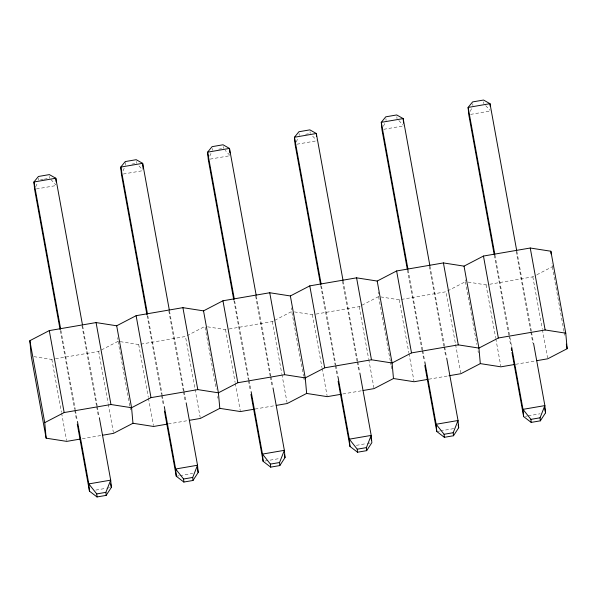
<?xml version="1.0" encoding="UTF-8"?>
<svg xmlns="http://www.w3.org/2000/svg" width="597" height="597" viewBox="0 0 597 597"><rect width="100%" height="100%" fill="white"/><g stroke="black" fill="none" stroke-linecap="round" stroke-linejoin="round"><path stroke-width="0.45" stroke-dasharray="2.98 2.24" d="M35.723 186.764L37.611 182.607M122.937 171.018L124.445 167.697M209.771 156.108L211.278 152.78M296.231 142.026L298.119 137.87M383.446 126.288L384.953 122.96M470.279 111.378L471.787 108.05M55.528 358.804L98.654 351.402L118.079 341.32L138.698 344.529L185.488 336.492L194.92 388.393M187.107 335.648L204.913 326.402L216.33 389.229M229.203 328.984L272.322 321.582L273.941 320.738M274.754 320.32L291.746 311.492L291.426 307.836M316.037 314.074L359.163 306.671L378.588 296.582L399.199 299.791L445.996 291.761L455.429 343.656M447.616 290.918L465.421 281.672L465.257 279.844M489.712 284.254L532.83 276.844L536.069 275.165M536.882 274.747L552.255 266.762L551.934 263.105M40.566 179.801L43.297 179.331M44.208 179.175L47.857 178.548M131.959 164.108L134.691 163.638M218.793 149.19L221.532 148.72M305.627 134.28L308.365 133.81M36.417 188.943L55.558 185.652M123.251 174.033L142.399 170.742M210.092 159.123L230.143 155.675L225.203 150.392M296.925 144.205L316.067 140.922M383.759 129.295L402.908 126.012M470.6 114.385L490.652 110.945M33.932 356.648L51.857 359.439L54.611 358.961M207.599 326.828L225.532 329.619L228.285 329.141M294.44 311.91L312.365 314.701L315.119 314.231M468.108 282.09L486.04 284.881L488.794 284.411M82.349 438.705L101.617 435.4M168.264 423.952L188.451 420.489M255.106 409.042L274.374 405.736M342.857 393.975L362.125 390.662M428.773 379.222L448.041 375.909M515.614 364.304L535.793 360.842M95.841 490.07L105.87 488.353M106.781 488.197L109.52 487.727M177.205 476.1L179.033 475.787M179.943 475.63L192.704 473.443M264.956 461.033L279.545 458.526M356.349 445.34L366.379 443.616M367.289 443.459L370.028 442.989M437.713 431.37L439.541 431.056M440.452 430.9L454.123 428.549M525.464 416.303L527.285 415.99M528.196 415.833L540.054 413.796M485.712 105.662L490.033 110.281M398.878 120.572L403.199 125.191M312.656 136.138L316.365 140.101M138.989 165.966L142.69 169.929M50.917 179.555L55.857 184.839M552.255 266.762L564.008 331.41M564.172 332.32L564.837 335.962M532.83 276.844L542.263 328.746M542.427 329.656L547.561 357.887M516.853 251.419L531.36 331.26M531.531 332.178L533.36 342.275M516.166 251.344L530.681 331.186M530.845 332.104L532.845 343.111M494.973 255.18L511.48 346.029M494.286 255.106L508.801 334.939M508.965 335.857L510.801 345.954M486.04 284.881L495.637 337.693M495.801 338.603L500.764 365.916M465.421 281.672L476.839 344.499M477.996 350.872L478.331 352.693M455.593 344.566L460.72 372.797M430.019 266.337L444.526 346.17M444.69 347.088L446.526 357.185M429.333 266.255L443.84 346.096M444.011 347.014L445.84 357.103M408.139 270.09L422.646 349.932M422.81 350.849L424.646 360.939M407.452 270.016L421.96 349.849M422.131 350.767L423.96 360.864M399.199 299.791L408.803 352.603M408.967 353.514L413.93 380.826M378.588 296.582L390.334 361.23M390.498 362.14L390.998 364.871M391.162 365.782L391.826 369.424M359.163 306.671L368.588 358.566M368.759 359.476L373.886 387.707M343.178 281.247L357.693 361.081M357.857 361.998L359.692 372.095M342.499 281.165L357.006 361.006M357.17 361.924L359.006 372.021M321.47 285.918L335.812 364.842M335.977 365.76L337.812 375.849M320.783 285.844L335.126 364.76M335.29 365.677L337.29 376.692M312.365 314.701L321.962 367.513M322.126 368.424L327.096 395.744M291.918 312.403L303.5 376.14M303.664 377.05L304.492 381.602M272.322 321.582L281.754 373.483M281.918 374.394L287.053 402.617M256.344 296.157L270.851 375.991M271.023 376.908L272.851 387.005M255.658 296.082L270.172 375.916M270.337 376.834L272.172 386.931M234.628 300.828L248.971 379.752M249.143 380.67L250.971 390.766M233.949 300.754L248.292 379.677M248.456 380.595L250.292 390.684M225.532 329.619L235.128 382.423M235.293 383.334L240.255 410.654M217.651 396.512L217.987 398.333M195.085 389.304L200.211 417.527M169.511 311.067L184.018 390.908M184.182 391.819L186.018 401.915M168.824 310.992L183.331 390.826M183.503 391.744L185.331 401.841M147.795 315.738L162.138 394.662M162.302 395.58L164.138 405.676M147.108 315.664L161.451 394.587M161.623 395.505L163.451 405.594M138.698 344.529L148.295 397.333M148.459 398.244L153.422 425.564M118.079 341.32L129.825 405.96M129.989 406.878L130.653 410.52M98.654 351.402L108.079 403.303M108.251 404.214L113.378 432.437M82.67 325.977L97.184 405.818M97.348 406.736L99.184 416.825M81.99 325.902L96.498 405.736M96.662 406.654L98.498 416.751M60.961 330.656L75.304 409.572M75.468 410.49L77.304 420.587M60.275 330.574L74.618 409.497M74.782 410.415L76.617 420.512M51.857 359.439L61.454 412.251M61.618 413.161L66.588 440.474M483.697 101.863L483.861 103.677M472.757 103.736L472.921 105.557M396.863 116.773L397.02 118.587M385.923 118.654L386.08 120.467M378.177 292.015L378.341 293.843M310.022 131.683L310.186 133.497M299.082 133.564L299.246 135.377M223.188 146.593L223.353 148.414M212.248 148.474L212.413 150.287M136.355 161.503L136.519 163.324M125.333 162.474L125.579 165.197M117.751 337.663L117.915 339.492M49.514 176.413L49.678 178.234M38.574 178.294L38.738 180.115"/><path stroke-width="0.9" d="M77.289 424.176L89.46 491.167L97.02 496.958L106.154 495.383L105.885 492.353L110.691 480.145L99.348 417.743M164.459 411.102L176.294 476.257L183.854 482.048L192.988 480.473L192.719 477.443L197.525 465.235L186.182 402.833M250.956 394.356L263.135 461.347L270.687 467.13L279.829 465.563L279.553 462.533L284.359 450.325L273.023 387.923M338.126 381.282L349.969 446.437L357.528 452.22L366.662 450.653L366.394 447.616L371.2 435.414L359.857 373.013M424.795 365.454L436.803 431.527L444.362 437.31L453.496 435.743L453.227 432.706L458.033 420.504L446.69 358.103M511.965 352.379L523.644 416.616L531.196 422.4L540.337 420.833L540.061 417.796L544.867 405.594L533.531 343.193M106.154 495.383L111.34 487.413L110.691 480.145L88.811 483.906L89.46 491.167M192.988 480.473L198.174 472.503L197.525 465.235L175.645 468.996L176.294 476.257M279.829 465.563L285.015 457.593L284.359 450.325L262.479 454.086L263.135 461.347M366.662 450.653L371.849 442.675L371.2 435.414L349.32 439.168L349.969 446.437M453.496 435.743L458.683 427.765L458.033 420.504L436.153 424.258L436.803 431.527M540.337 420.833L545.524 412.855L544.867 405.594L522.987 409.348L523.644 416.616M80.513 439.019L66.752 441.384L46.133 438.176L31.238 356.23L29.85 340.693L49.275 330.604L96.072 322.574L116.684 325.783L136.116 315.694L182.906 307.656L203.525 310.865L222.95 300.784L269.74 292.746L290.358 295.955L309.783 285.873L356.581 277.836L377.192 281.045L396.624 270.963L443.414 262.926L464.033 266.135L483.458 256.053L530.248 248.016L550.867 251.225L565.762 333.171L567.15 348.708L547.725 358.797L536.71 360.685M46.133 438.176L44.745 422.639L64.17 412.549L110.96 404.52L131.579 407.729L151.004 397.639L197.801 389.61L218.412 392.819L237.837 382.729L284.635 374.692L305.254 377.908L324.678 367.819L371.468 359.782L392.087 362.991L411.512 352.909L458.302 344.872L478.921 348.081L498.346 337.999L545.143 329.962L565.762 333.171M167.347 424.109L153.586 426.474L132.967 423.266L113.542 433.347L102.535 435.243M254.188 409.199L240.419 411.564L219.808 408.355L200.376 418.437L189.368 420.325M341.021 394.289L327.26 396.654L306.642 393.438L287.217 403.527L276.202 405.415M427.855 379.379L414.094 381.737L393.475 378.528L374.05 388.617L363.043 390.505M514.696 364.468L500.928 366.827L480.316 363.618L460.884 373.707L448.959 375.752M77.468 421.504L88.811 483.906L96.744 493.92L105.885 492.353M164.302 406.594L175.645 468.996L183.577 479.01L192.719 477.443M251.143 391.677L262.479 454.086L270.419 464.1L279.553 462.533M337.977 376.767L349.32 439.168L357.252 449.19L366.394 447.616M424.81 361.857L436.153 424.258L444.086 434.28L453.227 432.706M511.651 346.947L522.987 409.348L530.927 419.363L540.061 417.796M566.322 344.156L567.15 348.708M530.248 248.016L545.143 329.962M516.689 250.501L490.003 103.677L483.533 100.042L472.593 101.923L468.123 107.438L468.772 114.699L494.122 254.188M544.688 408.266L545.524 412.855M494.809 254.262L468.123 107.438L490.003 103.677L490.249 106.4M511.301 348.708L511.636 350.543M483.458 256.053L498.346 337.999M464.033 266.135L478.921 348.081L480.316 363.618M443.414 262.926L458.302 344.872M429.847 265.419L403.169 118.587L396.699 114.952L385.759 116.833L381.289 122.348L381.938 129.609L407.288 269.098M458.183 425.012L458.683 427.765M407.967 269.172L381.289 122.348L403.169 118.587L403.572 123.131M396.624 270.963L411.512 352.909M377.192 281.045L392.087 362.991L393.475 378.528M356.581 277.836L371.468 359.782M343.014 280.329L316.328 133.497L309.865 129.87L298.925 131.743L294.448 137.258L295.105 144.519L320.619 284.926M371.013 438.094L371.349 439.922M321.134 284.082L294.448 137.258L316.328 133.497L316.574 136.22M309.783 285.873L324.678 367.819M290.358 295.955L305.254 377.908L306.642 393.438M269.74 292.746L284.635 374.692M256.18 295.239L229.494 148.414L223.024 144.78L212.084 146.661L207.614 152.168L208.263 159.436L233.778 299.836M284.515 454.839L285.015 457.593M234.3 298.993L207.614 152.168L229.494 148.414L229.905 152.951M222.95 300.784L237.837 382.729M203.525 310.865L218.412 392.819L219.808 408.355M182.906 307.656L197.801 389.61M169.339 310.149L142.661 163.324L136.191 159.69L125.251 161.571L120.781 167.078L121.43 174.346L146.944 314.746M197.346 467.914L198.174 472.503M147.459 313.91L120.781 167.078L142.661 163.324L143.146 168.772M136.116 315.694L151.004 397.639M116.684 325.783L131.579 407.729L132.967 423.266M96.072 322.574L110.96 404.52M82.505 325.059L55.819 178.234L49.357 174.6L38.417 176.481L33.939 181.988L34.596 189.256L60.11 329.656M110.676 483.742L111.34 487.413M60.625 328.82L33.939 181.988L55.819 178.234L56.148 181.869M49.275 330.604L64.17 412.549M29.85 340.693L44.745 422.639M550.867 251.225L551.113 253.964M530.927 419.363L531.196 422.4M444.086 434.28L444.362 437.31M357.252 449.19L357.528 452.22M270.419 464.1L270.687 467.13M183.577 479.01L183.854 482.048M96.744 493.92L97.02 496.958"/></g></svg>
